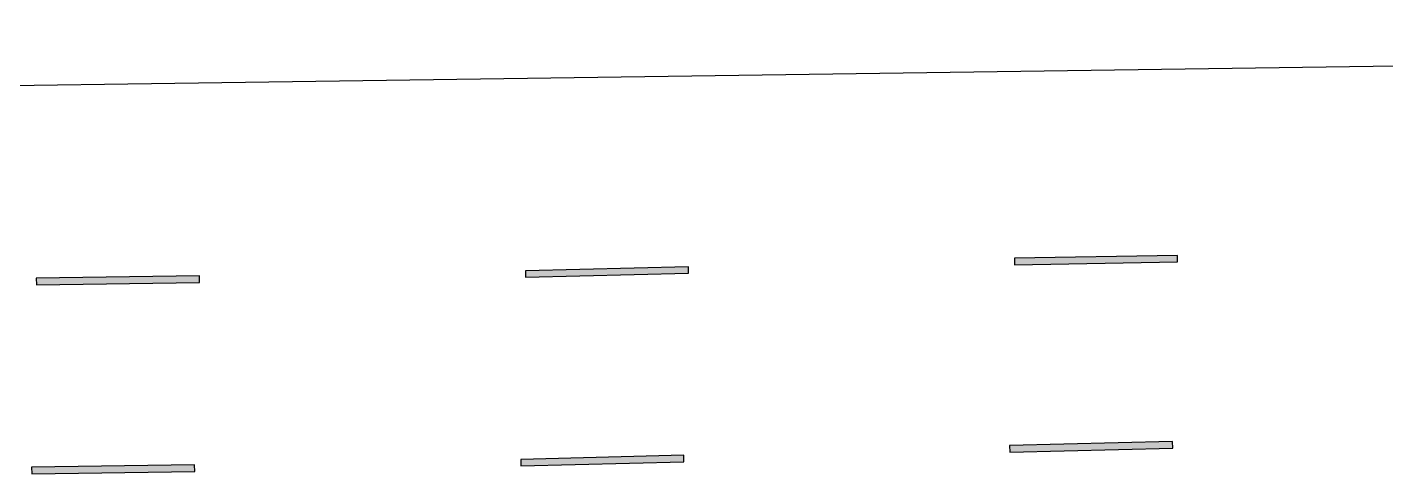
# Model space of a CAD drawing. Header units: metres. Extents: x 668617 to 675126, y 2286318 to 2293677.
# Drawn here: x 669430.46 to 669451.29, y 2287216.95 to 2287223.79 of the extents above; entities that cross this region are included whole.
import ezdxf

# ---------------------------------------------------------------- set-up
doc = ezdxf.new("R2010")
doc.units = ezdxf.units.M
doc.header["$MEASUREMENT"] = 0
doc.layers.add('DMTG-PB-BANQUETAS', color=251, linetype='Continuous')
doc.layers.add('DMTG-SH-LINEA DISCONTINUA', color=252, linetype='Continuous')

msp = doc.modelspace()

# ---------------------------------------------------------------- hatches: boundary and pattern name
at = {"layer": 'DMTG-SH-LINEA DISCONTINUA'}
for points in [[(669448.09244, 2287220.29561), (669445.5928, 2287220.25292), (669445.59451, 2287220.15293), (669448.09415, 2287220.19562)], [(669433.09572, 2287219.98261), (669430.59597, 2287219.94708), (669430.59739, 2287219.84709), (669433.09714, 2287219.88262)], [(669440.59391, 2287220.12208), (669438.09466, 2287220.06107), (669438.0971, 2287219.9611), (669440.59635, 2287220.02211)], [(669448.01793, 2287217.44432), (669445.51869, 2287217.38274), (669445.52116, 2287217.28277), (669448.0204, 2287217.34435)], [(669433.02335, 2287217.08951), (669430.52364, 2287217.05193), (669430.52514, 2287216.95195), (669433.02486, 2287216.98952)], [(669440.52143, 2287217.2351), (669438.02222, 2287217.17205), (669438.02475, 2287217.07208), (669440.52395, 2287217.13513)]]:
    msp.add_hatch(color=256, dxfattribs=at).paths.add_polyline_path(points)

# ---------------------------------------------------------------- linework, layer by layer
at = {"layer": 'DMTG-PB-BANQUETAS'}
msp.add_lwpolyline([(669412.45278, 2287226.78058), (669414.23613, 2287312.02062), (669417.7681, 2287315.00695), (669504.35847, 2287316.09184), (669506.32562, 2287314.20827), (669505.89868, 2287225.207), (669505.11342, 2287223.95576), (669416.50871, 2287222.69732, -0.42453789)], format="xyb", close=True, dxfattribs=at)
at = {"layer": 'DMTG-SH-LINEA DISCONTINUA'}
for points in [[(669448.09244, 2287220.29561), (669445.5928, 2287220.25292), (669445.59451, 2287220.15293), (669448.09415, 2287220.19562)], [(669433.09572, 2287219.98261), (669430.59597, 2287219.94708), (669430.59739, 2287219.84709), (669433.09714, 2287219.88262)], [(669440.59391, 2287220.12208), (669438.09466, 2287220.06107), (669438.0971, 2287219.9611), (669440.59635, 2287220.02211)], [(669448.01793, 2287217.44432), (669445.51869, 2287217.38274), (669445.52116, 2287217.28277), (669448.0204, 2287217.34435)], [(669433.02335, 2287217.08951), (669430.52364, 2287217.05193), (669430.52514, 2287216.95195), (669433.02486, 2287216.98952)], [(669440.52143, 2287217.2351), (669438.02222, 2287217.17205), (669438.02475, 2287217.07208), (669440.52395, 2287217.13513)]]:
    msp.add_lwpolyline(points, close=True, dxfattribs=at)

doc.saveas('drawing.dxf')
